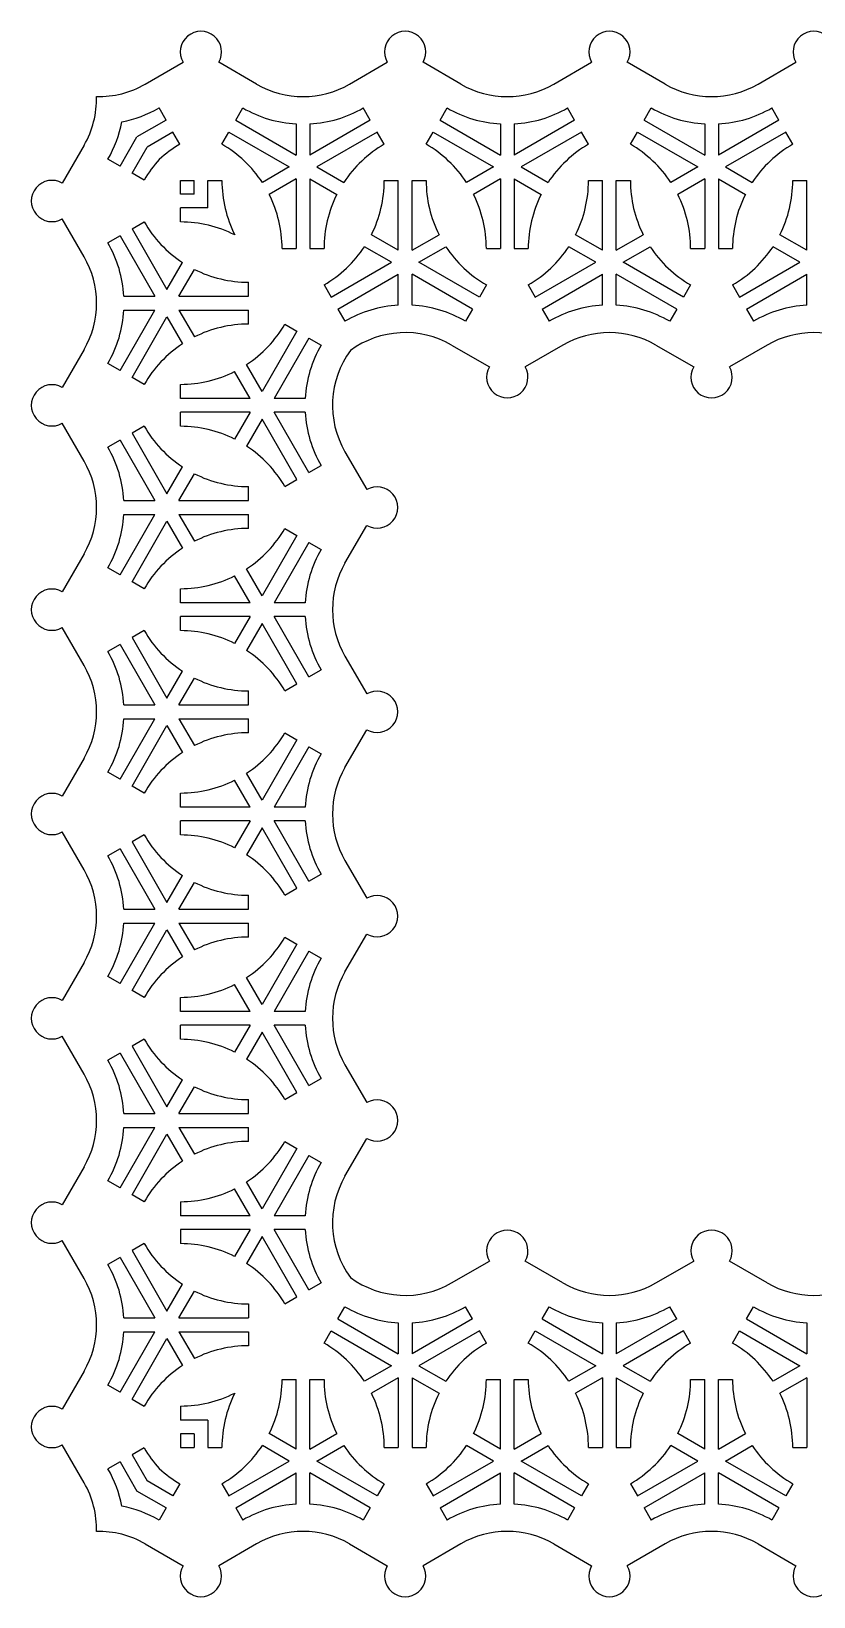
# Model space of a CAD drawing. Extents: x -115 to 365, y -50 to 177.
# Drawn here: x -114.9 to -1.2, y -49.9 to 177.4 of the extents above; entities that cross this region are included whole.
import ezdxf

# ---------------------------------------------------------------- set-up
doc = ezdxf.new("R2010")
doc.units = 0
doc.layers.get('0').update_dxf_attribs({"linetype": 'CONTINUOUS'})

msp = doc.modelspace()

# ---------------------------------------------------------------- linework, layer by layer
for p, q in [((-98.30349, 169.772779), (-92.816862, 172.940485)), ((-82.134082, 169.772779), (-87.62071, 172.940485)), ((-68.632256, 169.772779), (-63.145628, 172.940485)), ((-52.462848, 169.772779), (-57.949476, 172.940485)), ((-38.961022, 169.772779), (-33.474394, 172.940485)), ((-22.791614, 169.772779), (-28.278242, 172.940485)), ((-9.289788, 169.772779), (-3.80316, 172.940485)), ((-95.282314, 164.539948), (-96.30349, 166.308677)), ((-85.155258, 164.539948), (-84.134082, 166.308677)), ((-65.61108, 164.539948), (-66.632256, 166.308677)), ((-55.484024, 164.539948), (-54.462848, 166.308677)), ((-35.939846, 164.539948), (-36.961022, 166.308677)), ((-25.81279, 164.539948), (-24.791614, 166.308677)), ((-6.268612, 164.539948), (-7.289788, 166.308677)), ((-95.282314, 164.539948), (-99.51541, 162.095969)), ((-85.155258, 164.539948), (-76.383169, 159.47538)), ((-76.383169, 163.992469), (-76.383169, 159.47538)), ((-65.61108, 164.539948), (-74.383169, 159.47538)), ((-74.383169, 163.992469), (-74.383169, 159.47538)), ((-55.484024, 164.539948), (-46.711935, 159.47538)), ((-46.711935, 163.992469), (-46.711935, 159.47538)), ((-35.939846, 164.539948), (-44.711935, 159.47538)), ((-44.711935, 163.992469), (-44.711935, 159.47538)), ((-25.81279, 164.539948), (-17.040701, 159.47538)), ((-17.040701, 163.992469), (-17.040701, 159.47538)), ((-6.268612, 164.539948), (-15.040701, 159.47538)), ((-15.040701, 163.992469), (-15.040701, 159.47538)), ((-101.959389, 157.862874), (-99.51541, 162.095969)), ((-94.282314, 162.807898), (-98.051308, 160.631868)), ((-93.261138, 161.039169), (-94.282314, 162.807898)), ((-87.176434, 161.039169), (-86.155258, 162.807898)), ((-86.155258, 162.807898), (-77.383169, 157.74333)), ((-64.61108, 162.807898), (-73.383169, 157.74333)), ((-63.589904, 161.039169), (-64.61108, 162.807898)), ((-57.5052, 161.039169), (-56.484024, 162.807898)), ((-56.484024, 162.807898), (-47.711935, 157.74333)), ((-34.939846, 162.807898), (-43.711935, 157.74333)), ((-33.91867, 161.039169), (-34.939846, 162.807898)), ((-27.833966, 161.039169), (-26.81279, 162.807898)), ((-26.81279, 162.807898), (-18.040701, 157.74333)), ((-5.268612, 162.807898), (-14.040701, 157.74333)), ((-4.247436, 161.039169), (-5.268612, 162.807898)), ((-107.192219, 160.884049), (-110.359925, 155.397422)), ((-100.227338, 156.862874), (-98.051308, 160.631868)), ((-101.959389, 157.862874), (-103.728117, 158.884049)), ((-98.458609, 155.841698), (-100.227338, 156.862874)), ((-77.383169, 157.74333), (-81.295082, 155.484785)), ((-73.383169, 157.74333), (-69.471256, 155.484785)), ((-47.711935, 157.74333), (-51.623848, 155.484785)), ((-43.711935, 157.74333), (-39.800022, 155.484785)), ((-18.040701, 157.74333), (-21.952614, 155.484785)), ((-14.040701, 157.74333), (-10.128788, 155.484785)), ((-93.189101, 155.769661), (-91.218786, 155.769661)), ((-93.189101, 153.799346), (-93.189101, 155.769661)), ((-91.218786, 153.799346), (-91.218786, 155.769661)), ((-89.218786, 151.799346), (-89.218786, 155.769661)), ((-89.218786, 155.769661), (-87.176434, 155.769661)), ((-76.383169, 156.011279), (-80.295082, 153.752735)), ((-76.383169, 156.011279), (-76.383169, 145.882143)), ((-74.383169, 156.011279), (-74.383169, 145.882143)), ((-74.383169, 156.011279), (-70.471256, 153.752735)), ((-63.589904, 155.769661), (-61.547552, 155.769661)), ((-61.547552, 145.640525), (-61.547552, 155.769661)), ((-59.547552, 145.640525), (-59.547552, 155.769661)), ((-59.547552, 155.769661), (-57.5052, 155.769661)), ((-46.711935, 156.011279), (-50.623848, 153.752735)), ((-46.711935, 156.011279), (-46.711935, 145.882143)), ((-44.711935, 156.011279), (-40.800022, 153.752735)), ((-44.711935, 156.011279), (-44.711935, 145.882143)), ((-33.91867, 155.769661), (-31.876318, 155.769661)), ((-31.876318, 145.640525), (-31.876318, 155.769661)), ((-29.876318, 145.640525), (-29.876318, 155.769661)), ((-29.876318, 155.769661), (-27.833966, 155.769661)), ((-17.040701, 156.011279), (-20.952614, 153.752735)), ((-17.040701, 156.011279), (-17.040701, 145.882143)), ((-15.040701, 156.011279), (-15.040701, 145.882143)), ((-15.040701, 156.011279), (-11.128788, 153.752735)), ((-4.247436, 155.769661), (-2.205084, 155.769661)), ((-2.205084, 145.640525), (-2.205084, 155.769661)), ((-91.218786, 153.799346), (-93.189101, 153.799346)), ((-107.192219, 144.714642), (-110.359925, 150.201269)), ((-89.218786, 151.799346), (-93.189101, 151.799346)), ((-93.189101, 149.756994), (-93.189101, 151.799346)), ((-100.227338, 148.735818), (-98.458609, 149.756994)), ((-100.227338, 148.735818), (-95.16277, 139.963729)), ((-61.547552, 145.640525), (-65.459465, 147.899069)), ((-59.547552, 145.640525), (-55.635639, 147.899069)), ((-31.876318, 145.640525), (-35.788231, 147.899069)), ((-29.876318, 145.640525), (-25.964405, 147.899069)), ((-2.205084, 145.640525), (-6.116997, 147.899069)), ((-101.959389, 147.735818), (-103.728117, 146.714642)), ((-101.959389, 147.735818), (-96.894821, 138.963729)), ((-78.425521, 145.882143), (-76.383169, 145.882143)), ((-74.383169, 145.882143), (-72.340817, 145.882143)), ((-62.547552, 143.908474), (-66.459465, 146.167018)), ((-58.547552, 143.908474), (-54.635639, 146.167018)), ((-48.754287, 145.882143), (-46.711935, 145.882143)), ((-44.711935, 145.882143), (-42.669583, 145.882143)), ((-32.876318, 143.908474), (-36.788231, 146.167018)), ((-28.876318, 143.908474), (-24.964405, 146.167018)), ((-19.083053, 145.882143), (-17.040701, 145.882143)), ((-15.040701, 145.882143), (-12.998349, 145.882143)), ((-3.205084, 143.908474), (-7.116997, 146.167018)), ((-95.16277, 139.963729), (-92.904226, 143.875642)), ((-71.319641, 138.843906), (-62.547552, 143.908474)), ((-49.775463, 138.843906), (-58.547552, 143.908474)), ((-41.648407, 138.843906), (-32.876318, 143.908474)), ((-20.104229, 138.843906), (-28.876318, 143.908474)), ((-11.977173, 138.843906), (-3.205084, 143.908474)), ((-93.430719, 138.963729), (-91.172175, 142.875642)), ((-83.301583, 138.963729), (-83.301583, 141.006081)), ((-70.319641, 137.111855), (-61.547552, 142.176423)), ((-61.547552, 137.659335), (-61.547552, 142.176423)), ((-50.775463, 137.111855), (-59.547552, 142.176423)), ((-59.547552, 137.659335), (-59.547552, 142.176423)), ((-40.648407, 137.111855), (-31.876318, 142.176423)), ((-31.876318, 137.659335), (-31.876318, 142.176423)), ((-29.876318, 137.659335), (-29.876318, 142.176423)), ((-21.104229, 137.111855), (-29.876318, 142.176423)), ((-10.977173, 137.111855), (-2.205084, 142.176423)), ((-2.205084, 137.659335), (-2.205084, 142.176423)), ((-101.411909, 138.963729), (-96.894821, 138.963729)), ((-93.430719, 138.963729), (-83.301583, 138.963729)), ((-72.340817, 140.612635), (-71.319641, 138.843906)), ((-48.754287, 140.612635), (-49.775463, 138.843906)), ((-42.669583, 140.612635), (-41.648407, 138.843906)), ((-19.083053, 140.612635), (-20.104229, 138.843906)), ((-12.998349, 140.612635), (-11.977173, 138.843906)), ((-101.959389, 128.191639), (-96.894821, 136.963729)), ((-101.411909, 136.963729), (-96.894821, 136.963729)), ((-93.430719, 136.963729), (-83.301583, 136.963729)), ((-93.430719, 136.963729), (-91.172175, 133.051815)), ((-83.301583, 134.921377), (-83.301583, 136.963729)), ((-70.319641, 137.111855), (-69.298465, 135.343126)), ((-50.775463, 137.111855), (-51.796639, 135.343126)), ((-40.648407, 137.111855), (-39.627231, 135.343126)), ((-21.104229, 137.111855), (-22.125405, 135.343126)), ((-10.977173, 137.111855), (-9.955997, 135.343126)), ((-100.227338, 127.191639), (-95.16277, 135.963729)), ((-95.16277, 135.963729), (-92.904226, 132.051815)), ((-78.032075, 134.921377), (-76.263346, 133.900201)), ((-76.263346, 133.900201), (-81.327914, 125.128112)), ((-74.531295, 132.900201), (-79.595863, 124.128112)), ((-74.531295, 132.900201), (-72.762567, 131.879025)), ((-53.796639, 131.879025), (-48.310011, 128.711319)), ((-37.627231, 131.879025), (-43.113859, 128.711319)), ((-24.125405, 131.879025), (-18.638777, 128.711319)), ((-7.955997, 131.879025), (-13.442625, 128.711319)), ((-107.192219, 131.212815), (-110.359925, 125.726188)), ((-101.959389, 128.191639), (-103.728117, 129.212815)), ((-83.059965, 124.128112), (-85.318509, 128.040025)), ((-81.327914, 125.128112), (-83.586458, 129.040025)), ((-98.458609, 126.170464), (-100.227338, 127.191639)), ((-93.189101, 124.128112), (-93.189101, 126.170464)), ((-83.059965, 124.128112), (-93.189101, 124.128112)), ((-75.078775, 124.128112), (-79.595863, 124.128112)), ((-107.192219, 115.043408), (-110.359925, 120.530035)), ((-83.059965, 122.128112), (-93.189101, 122.128112)), ((-93.189101, 120.08576), (-93.189101, 122.128112)), ((-83.059965, 122.128112), (-85.318509, 118.216198)), ((-81.327914, 121.128112), (-83.586458, 117.216198)), ((-76.263346, 112.356022), (-81.327914, 121.128112)), ((-74.531295, 113.356022), (-79.595863, 122.128112)), ((-75.078775, 122.128112), (-79.595863, 122.128112)), ((-98.458609, 120.08576), (-100.227338, 119.064584)), ((-100.227338, 119.064584), (-95.16277, 110.292495)), ((-101.959389, 118.064584), (-103.728117, 117.043408)), ((-101.959389, 118.064584), (-96.894821, 109.292495)), ((-69.298465, 116.377198), (-66.130759, 110.890571)), ((-95.16277, 110.292495), (-92.904226, 114.204408)), ((-74.531295, 113.356022), (-72.762567, 114.377198)), ((-93.430719, 109.292495), (-91.172175, 113.204408)), ((-78.032075, 111.334846), (-76.263346, 112.356022)), ((-101.411909, 109.292495), (-96.894821, 109.292495)), ((-93.430719, 109.292495), (-83.301583, 109.292495)), ((-83.301583, 109.292495), (-83.301583, 111.334846)), ((-101.959389, 98.520405), (-96.894821, 107.292495)), ((-101.411909, 107.292495), (-96.894821, 107.292495)), ((-93.430719, 107.292495), (-83.301583, 107.292495)), ((-93.430719, 107.292495), (-91.172175, 103.380581)), ((-83.301583, 105.250143), (-83.301583, 107.292495)), ((-100.227338, 97.520405), (-95.16277, 106.292495)), ((-95.16277, 106.292495), (-92.904226, 102.380581)), ((-78.032075, 105.250143), (-76.263346, 104.228967)), ((-69.298465, 100.207791), (-66.130759, 105.694418)), ((-76.263346, 104.228967), (-81.327914, 95.456878)), ((-74.531295, 103.228967), (-79.595863, 94.456878)), ((-74.531295, 103.228967), (-72.762567, 102.207791)), ((-107.192219, 101.541581), (-110.359925, 96.054954)), ((-101.959389, 98.520405), (-103.728117, 99.541581)), ((-83.059965, 94.456878), (-85.318509, 98.368791)), ((-81.327914, 95.456878), (-83.586458, 99.368791)), ((-98.458609, 96.499229), (-100.227338, 97.520405)), ((-93.189101, 94.456878), (-93.189101, 96.499229)), ((-83.059965, 94.456878), (-93.189101, 94.456878)), ((-75.078775, 94.456878), (-79.595863, 94.456878)), ((-83.059965, 92.456878), (-93.189101, 92.456878)), ((-93.189101, 90.414526), (-93.189101, 92.456878)), ((-83.059965, 92.456878), (-85.318509, 88.544964)), ((-81.327914, 91.456878), (-83.586458, 87.544964)), ((-76.263346, 82.684788), (-81.327914, 91.456878)), ((-74.531295, 83.684788), (-79.595863, 92.456878)), ((-75.078775, 92.456878), (-79.595863, 92.456878)), ((-107.192219, 85.372174), (-110.359925, 90.858801)), ((-98.458609, 90.414526), (-100.227338, 89.39335)), ((-100.227338, 89.39335), (-95.16277, 80.621261)), ((-101.959389, 88.39335), (-103.728117, 87.372174)), ((-101.959389, 88.39335), (-96.894821, 79.621261)), ((-69.298465, 86.705964), (-66.130759, 81.219337)), ((-95.16277, 80.621261), (-92.904226, 84.533174)), ((-74.531295, 83.684788), (-72.762567, 84.705964)), ((-93.430719, 79.621261), (-91.172175, 83.533174)), ((-78.032075, 81.663612), (-76.263346, 82.684788)), ((-101.411909, 79.621261), (-96.894821, 79.621261)), ((-93.430719, 79.621261), (-83.301583, 79.621261)), ((-83.301583, 79.621261), (-83.301583, 81.663612)), ((-101.959389, 68.849171), (-96.894821, 77.621261)), ((-101.411909, 77.621261), (-96.894821, 77.621261)), ((-93.430719, 77.621261), (-83.301583, 77.621261)), ((-93.430719, 77.621261), (-91.172175, 73.709347)), ((-83.301583, 75.578909), (-83.301583, 77.621261)), ((-100.227338, 67.849171), (-95.16277, 76.621261)), ((-95.16277, 76.621261), (-92.904226, 72.709347)), ((-78.032075, 75.578909), (-76.263346, 74.557733)), ((-69.298465, 70.536557), (-66.130759, 76.023184)), ((-76.263346, 74.557733), (-81.327914, 65.785644)), ((-74.531295, 73.557733), (-79.595863, 64.785644)), ((-74.531295, 73.557733), (-72.762567, 72.536557)), ((-107.192219, 71.870347), (-110.359925, 66.38372)), ((-101.959389, 68.849171), (-103.728117, 69.870347)), ((-83.059965, 64.785644), (-85.318509, 68.697557)), ((-81.327914, 65.785644), (-83.586458, 69.697557)), ((-98.458609, 66.827995), (-100.227338, 67.849171)), ((-93.189101, 64.785644), (-93.189101, 66.827995)), ((-83.059965, 64.785644), (-93.189101, 64.785644)), ((-75.078775, 64.785644), (-79.595863, 64.785644)), ((-83.059965, 62.785644), (-93.189101, 62.785644)), ((-93.189101, 60.743292), (-93.189101, 62.785644)), ((-83.059965, 62.785644), (-85.318509, 58.87373)), ((-81.327914, 61.785644), (-83.586458, 57.87373)), ((-76.263346, 53.013554), (-81.327914, 61.785644)), ((-74.531295, 54.013554), (-79.595863, 62.785644)), ((-75.078775, 62.785644), (-79.595863, 62.785644)), ((-107.192219, 55.70094), (-110.359925, 61.187567)), ((-98.458609, 60.743292), (-100.227338, 59.722116)), ((-100.227338, 59.722116), (-95.16277, 50.950026)), ((-101.959389, 58.722116), (-103.728117, 57.70094)), ((-101.959389, 58.722116), (-96.894821, 49.950026)), ((-69.298465, 57.03473), (-66.130759, 51.548103)), ((-95.16277, 50.950026), (-92.904226, 54.86194)), ((-74.531295, 54.013554), (-72.762567, 55.03473)), ((-93.430719, 49.950026), (-91.172175, 53.86194)), ((-78.032075, 51.992378), (-76.263346, 53.013554)), ((-83.301583, 49.950026), (-83.301583, 51.992378)), ((-101.959389, 39.177937), (-96.894821, 47.950026)), ((-101.411909, 49.950026), (-96.894821, 49.950026)), ((-101.411909, 47.950026), (-96.894821, 47.950026)), ((-93.430719, 49.950026), (-83.301583, 49.950026)), ((-93.430719, 47.950026), (-83.301583, 47.950026)), ((-93.430719, 47.950026), (-91.172175, 44.038113)), ((-83.301583, 45.907675), (-83.301583, 47.950026)), ((-100.227338, 38.177937), (-95.16277, 46.950026)), ((-95.16277, 46.950026), (-92.904226, 43.038113)), ((-78.032075, 45.907675), (-76.263346, 44.886499)), ((-69.298465, 40.865323), (-66.130759, 46.35195)), ((-76.263346, 44.886499), (-81.327914, 36.114409)), ((-74.531295, 43.886499), (-79.595863, 35.114409)), ((-74.531295, 43.886499), (-72.762567, 42.865323)), ((-107.192219, 42.199113), (-110.359925, 36.712486)), ((-101.959389, 39.177937), (-103.728117, 40.199113)), ((-83.059965, 35.114409), (-85.318509, 39.026323)), ((-81.327914, 36.114409), (-83.586458, 40.026323)), ((-98.458609, 37.156761), (-100.227338, 38.177937)), ((-93.189101, 35.114409), (-93.189101, 37.156761)), ((-83.059965, 35.114409), (-93.189101, 35.114409)), ((-75.078775, 35.114409), (-79.595863, 35.114409)), ((-83.059965, 33.114409), (-93.189101, 33.114409)), ((-93.189101, 31.072058), (-93.189101, 33.114409)), ((-83.059965, 33.114409), (-85.318509, 29.202496)), ((-81.327914, 32.114409), (-83.586458, 28.202496)), ((-76.263346, 23.34232), (-81.327914, 32.114409)), ((-74.531295, 24.34232), (-79.595863, 33.114409)), ((-75.078775, 33.114409), (-79.595863, 33.114409)), ((-107.192219, 26.029706), (-110.359925, 31.516333)), ((-98.458609, 31.072058), (-100.227338, 30.050882)), ((-100.227338, 30.050882), (-95.16277, 21.278792)), ((-101.959389, 29.050882), (-103.728117, 28.029706)), ((-101.959389, 29.050882), (-96.894821, 20.278792)), ((-69.298465, 27.363496), (-66.130759, 21.876869)), ((-95.16277, 21.278792), (-92.904226, 25.190706)), ((-74.531295, 24.34232), (-72.762567, 25.363496)), ((-93.430719, 20.278792), (-91.172175, 24.190706)), ((-78.032075, 22.321144), (-76.263346, 23.34232)), ((-83.301583, 20.278792), (-83.301583, 22.321144)), ((-101.959389, 9.506703), (-96.894821, 18.278792)), ((-101.411909, 20.278792), (-96.894821, 20.278792)), ((-101.411909, 18.278792), (-96.894821, 18.278792)), ((-93.430719, 20.278792), (-83.301583, 20.278792)), ((-93.430719, 18.278792), (-83.301583, 18.278792)), ((-93.430719, 18.278792), (-91.172175, 14.366879)), ((-83.301583, 16.236441), (-83.301583, 18.278792)), ((-100.227338, 8.506703), (-95.16277, 17.278792)), ((-95.16277, 17.278792), (-92.904226, 13.366879)), ((-78.032075, 16.236441), (-76.263346, 15.215265)), ((-69.298465, 11.194089), (-66.130759, 16.680716)), ((-76.263346, 15.215265), (-81.327914, 6.443175)), ((-74.531295, 14.215265), (-79.595863, 5.443175)), ((-74.531295, 14.215265), (-72.762567, 13.194089)), ((-107.192219, 12.527879), (-110.359925, 7.041252)), ((-101.959389, 9.506703), (-103.728117, 10.527879)), ((-83.059965, 5.443175), (-85.318509, 9.355089)), ((-81.327914, 6.443175), (-83.586458, 10.355089)), ((-98.458609, 7.485527), (-100.227338, 8.506703)), ((-93.189101, 7.485527), (-93.189101, 5.443175)), ((-83.059965, 5.443175), (-93.189101, 5.443175)), ((-75.078775, 5.443175), (-79.595863, 5.443175)), ((-83.059965, 3.443175), (-93.189101, 3.443175)), ((-93.189101, 3.443175), (-93.189101, 1.400824)), ((-83.059965, 3.443175), (-85.318509, -0.468738)), ((-81.327914, 2.443175), (-83.586458, -1.468738)), ((-76.263346, -6.328914), (-81.327914, 2.443175)), ((-74.531295, -5.328914), (-79.595863, 3.443175)), ((-75.078775, 3.443175), (-79.595863, 3.443175)), ((-107.192219, -3.641528), (-110.359925, 1.845099)), ((-98.458609, 1.400824), (-100.227338, 0.379648)), ((-100.227338, 0.379648), (-95.16277, -8.392442)), ((-101.959389, -0.620352), (-103.728117, -1.641528)), ((-101.959389, -0.620352), (-96.894821, -9.392442)), ((-53.796639, -4.307738), (-48.310011, -1.140032)), ((-37.627231, -4.307738), (-43.113859, -1.140032)), ((-24.125405, -4.307738), (-18.638777, -1.140032)), ((-7.955997, -4.307738), (-13.442625, -1.140032)), ((-95.16277, -8.392442), (-92.904226, -4.480528)), ((-74.531295, -5.328914), (-72.762567, -4.307738)), ((-93.430719, -9.392442), (-91.172175, -5.480528)), ((-78.032075, -7.35009), (-76.263346, -6.328914)), ((-83.301583, -7.35009), (-83.301583, -9.392442)), ((-70.319641, -9.540568), (-69.298465, -7.771839)), ((-50.775463, -9.540568), (-51.796639, -7.771839)), ((-40.648407, -9.540568), (-39.627231, -7.771839)), ((-21.104229, -9.540568), (-22.125405, -7.771839)), ((-10.977173, -9.540568), (-9.955997, -7.771839)), ((-101.411909, -9.392442), (-96.894821, -9.392442)), ((-93.430719, -9.392442), (-83.301583, -9.392442)), ((-72.340817, -13.041348), (-71.319641, -11.272619)), ((-71.319641, -11.272619), (-62.547552, -16.337187)), ((-70.319641, -9.540568), (-61.547552, -14.605136)), ((-61.547552, -10.088048), (-61.547552, -14.605136)), ((-50.775463, -9.540568), (-59.547552, -14.605136)), ((-59.547552, -10.088048), (-59.547552, -14.605136)), ((-49.775463, -11.272619), (-58.547552, -16.337187)), ((-48.754287, -13.041348), (-49.775463, -11.272619)), ((-42.669583, -13.041348), (-41.648407, -11.272619)), ((-41.648407, -11.272619), (-32.876318, -16.337187)), ((-40.648407, -9.540568), (-31.876318, -14.605136)), ((-31.876318, -10.088048), (-31.876318, -14.605136)), ((-21.104229, -9.540568), (-29.876318, -14.605136)), ((-29.876318, -10.088048), (-29.876318, -14.605136)), ((-20.104229, -11.272619), (-28.876318, -16.337187)), ((-19.083053, -13.041348), (-20.104229, -11.272619)), ((-12.998349, -13.041348), (-11.977173, -11.272619)), ((-11.977173, -11.272619), (-3.205084, -16.337187)), ((-10.977173, -9.540568), (-2.205084, -14.605136)), ((-2.205084, -10.088048), (-2.205084, -14.605136)), ((-101.959389, -20.164531), (-96.894821, -11.392442)), ((-101.411909, -11.392442), (-96.894821, -11.392442)), ((-100.227338, -21.164531), (-95.16277, -12.392442)), ((-95.16277, -12.392442), (-92.904226, -16.304355)), ((-93.430719, -11.392442), (-83.301583, -11.392442)), ((-93.430719, -11.392442), (-91.172175, -15.304355)), ((-83.301583, -11.392442), (-83.301583, -13.434794)), ((-107.192219, -17.143355), (-110.359925, -22.629982)), ((-62.547552, -16.337187), (-66.459465, -18.595731)), ((-61.547552, -18.069238), (-65.459465, -20.327782)), ((-61.547552, -18.069238), (-61.547552, -28.198374)), ((-59.547552, -18.069238), (-59.547552, -28.198374)), ((-59.547552, -18.069238), (-55.635639, -20.327782)), ((-58.547552, -16.337187), (-54.635639, -18.595731)), ((-32.876318, -16.337187), (-36.788231, -18.595731)), ((-31.876318, -18.069238), (-35.788231, -20.327782)), ((-31.876318, -18.069238), (-31.876318, -28.198374)), ((-29.876318, -18.069238), (-29.876318, -28.198374)), ((-29.876318, -18.069238), (-25.964405, -20.327782)), ((-28.876318, -16.337187), (-24.964405, -18.595731)), ((-3.205084, -16.337187), (-7.116997, -18.595731)), ((-2.205084, -18.069238), (-6.116997, -20.327782)), ((-2.205084, -18.069238), (-2.205084, -28.198374)), ((-101.959389, -20.164531), (-103.728117, -19.143355)), ((-78.425521, -18.310856), (-76.383169, -18.310856)), ((-76.383169, -28.439992), (-76.383169, -18.310856)), ((-74.383169, -28.439992), (-74.383169, -18.310856)), ((-74.383169, -18.310856), (-72.340817, -18.310856)), ((-48.754287, -18.310856), (-46.711935, -18.310856)), ((-46.711935, -28.439992), (-46.711935, -18.310856)), ((-44.711935, -28.439992), (-44.711935, -18.310856)), ((-44.711935, -18.310856), (-42.669583, -18.310856)), ((-19.083053, -18.310856), (-17.040701, -18.310856)), ((-17.040701, -28.439992), (-17.040701, -18.310856)), ((-15.040701, -28.439992), (-15.040701, -18.310856)), ((-15.040701, -18.310856), (-12.998349, -18.310856)), ((-100.227338, -21.164531), (-98.458609, -22.185707)), ((-93.189101, -22.185707), (-93.189101, -24.228059)), ((-89.218786, -24.228059), (-93.189101, -24.228059)), ((-89.218786, -24.228059), (-89.218786, -28.198374)), ((-93.189101, -26.228059), (-93.189101, -28.198374)), ((-91.218786, -26.228059), (-93.189101, -26.228059)), ((-91.218786, -26.228059), (-91.218786, -28.198374)), ((-76.383169, -28.439992), (-80.295082, -26.181448)), ((-74.383169, -28.439992), (-70.471256, -26.181448)), ((-46.711935, -28.439992), (-50.623848, -26.181448)), ((-44.711935, -28.439992), (-40.800022, -26.181448)), ((-17.040701, -28.439992), (-20.952614, -26.181448)), ((-15.040701, -28.439992), (-11.128788, -26.181448)), ((-107.192219, -33.312762), (-110.359925, -27.826135)), ((-98.458609, -28.270411), (-100.227338, -29.291586)), ((-100.227338, -29.291586), (-98.051308, -33.060581)), ((-93.189101, -28.198374), (-91.218786, -28.198374)), ((-89.218786, -28.198374), (-87.176434, -28.198374)), ((-77.383169, -30.172042), (-81.295082, -27.913498)), ((-73.383169, -30.172042), (-69.471256, -27.913498)), ((-63.589904, -28.198374), (-61.547552, -28.198374)), ((-59.547552, -28.198374), (-57.5052, -28.198374)), ((-47.711935, -30.172042), (-51.623848, -27.913498)), ((-43.711935, -30.172042), (-39.800022, -27.913498)), ((-33.91867, -28.198374), (-31.876318, -28.198374)), ((-29.876318, -28.198374), (-27.833966, -28.198374)), ((-18.040701, -30.172042), (-21.952614, -27.913498)), ((-14.040701, -30.172042), (-10.128788, -27.913498)), ((-4.247436, -28.198374), (-2.205084, -28.198374)), ((-101.959389, -30.291586), (-103.728117, -31.312762)), ((-101.959389, -30.291586), (-99.51541, -34.524682)), ((-86.155258, -35.236611), (-77.383169, -30.172042)), ((-64.61108, -35.236611), (-73.383169, -30.172042)), ((-56.484024, -35.236611), (-47.711935, -30.172042)), ((-34.939846, -35.236611), (-43.711935, -30.172042)), ((-26.81279, -35.236611), (-18.040701, -30.172042)), ((-5.268612, -35.236611), (-14.040701, -30.172042)), ((-94.282314, -35.236611), (-98.051308, -33.060581)), ((-93.261138, -33.467882), (-94.282314, -35.236611)), ((-87.176434, -33.467882), (-86.155258, -35.236611)), ((-85.155258, -36.968661), (-76.383169, -31.904093)), ((-76.383169, -36.421182), (-76.383169, -31.904093)), ((-65.61108, -36.968661), (-74.383169, -31.904093)), ((-74.383169, -36.421182), (-74.383169, -31.904093)), ((-63.589904, -33.467882), (-64.61108, -35.236611)), ((-57.5052, -33.467882), (-56.484024, -35.236611)), ((-55.484024, -36.968661), (-46.711935, -31.904093)), ((-46.711935, -36.421182), (-46.711935, -31.904093)), ((-44.711935, -36.421182), (-44.711935, -31.904093)), ((-35.939846, -36.968661), (-44.711935, -31.904093)), ((-33.91867, -33.467882), (-34.939846, -35.236611)), ((-27.833966, -33.467882), (-26.81279, -35.236611)), ((-25.81279, -36.968661), (-17.040701, -31.904093)), ((-17.040701, -36.421182), (-17.040701, -31.904093)), ((-15.040701, -36.421182), (-15.040701, -31.904093)), ((-6.268612, -36.968661), (-15.040701, -31.904093)), ((-4.247436, -33.467882), (-5.268612, -35.236611)), ((-95.282314, -36.968661), (-99.51541, -34.524682)), ((-95.282314, -36.968661), (-96.30349, -38.73739)), ((-85.155258, -36.968661), (-84.134082, -38.73739)), ((-65.61108, -36.968661), (-66.632256, -38.73739)), ((-55.484024, -36.968661), (-54.462848, -38.73739)), ((-35.939846, -36.968661), (-36.961022, -38.73739)), ((-25.81279, -36.968661), (-24.791614, -38.73739)), ((-6.268612, -36.968661), (-7.289788, -38.73739)), ((-98.30349, -42.201492), (-92.816862, -45.369197)), ((-82.134082, -42.201492), (-87.62071, -45.369197)), ((-68.632256, -42.201492), (-63.145628, -45.369197)), ((-52.462848, -42.201492), (-57.949476, -45.369197)), ((-38.961022, -42.201492), (-33.474394, -45.369197)), ((-22.791614, -42.201492), (-28.278242, -45.369197)), ((-9.289788, -42.201492), (-3.80316, -45.369197))]:
    msp.add_line(p, q)
for centre, radius, start, end in [((-90.218786, 174.440485), 3, 330, 210), ((-60.547552, 174.440485), 3, 330, 210), ((-30.876318, 174.440485), 3, 330, 210), ((-1.205084, 174.440485), 3, 330, 210), ((-105.054403, 181.465703), 13.501827, 268.58666, 300), ((-75.383169, 181.465703), 13.501827, 240, 300), ((-45.711935, 181.465703), 13.501827, 240, 300), ((-16.040701, 181.465703), 13.501827, 240, 300), ((-118.885144, 167.634963), 13.501827, 330, 1.41334), ((-105.054403, 181.465703), 17.501827, 281.027979, 300), ((-75.383169, 181.465703), 17.501827, 240, 266.724513), ((-75.383169, 181.465703), 17.501827, 273.275487, 300), ((-45.711935, 181.465703), 17.501827, 240, 266.724513), ((-45.711935, 181.465703), 17.501827, 273.275487, 300), ((-16.040701, 181.465703), 17.501827, 240, 266.724513), ((-16.040701, 181.465703), 17.501827, 273.275487, 300), ((-118.885144, 167.634963), 17.501827, 330, 348.972021), ((-84.510225, 145.882143), 17.501827, 120, 132.201054), ((-95.927347, 145.882143), 17.501827, 33.275487, 60), ((-54.838991, 145.882143), 17.501827, 120, 146.724513), ((-66.256113, 145.882143), 17.501827, 33.275487, 60), ((-25.167757, 145.882143), 17.501827, 120, 146.724513), ((-36.584879, 145.882143), 17.501827, 33.275487, 60), ((4.503478, 145.882143), 17.501827, 120, 146.724513), ((-83.301583, 147.090784), 17.501827, 137.798946, 150), ((-111.859925, 152.799346), 3, 60, 300), ((-69.674608, 155.769661), 17.501827, 180, 206.810609), ((-81.09173, 155.769661), 17.501827, 333.275487, 0), ((-40.003374, 155.769661), 17.501827, 180, 206.724513), ((-51.420496, 155.769661), 17.501827, 333.275487, 0), ((-10.332139, 155.769661), 17.501827, 180, 206.724513), ((-21.749262, 155.769661), 17.501827, 333.275487, 0), ((-95.927347, 145.882143), 17.501827, 360, 26.724513), ((-54.838991, 145.882143), 17.501827, 153.275487, 180), ((-66.256113, 145.882143), 17.501827, 360, 26.724513), ((-25.167757, 145.882143), 17.501827, 153.275487, 180), ((-36.584879, 145.882143), 17.501827, 360, 26.724513), ((4.503478, 145.882143), 17.501827, 153.275487, 180), ((-83.301583, 158.507907), 17.501827, 210, 236.724513), ((-93.189101, 132.255167), 17.501827, 63.189391, 90), ((-118.885144, 137.963729), 17.501827, 3.275487, 30), ((-81.09173, 155.769661), 17.501827, 300, 326.724513), ((-40.003374, 155.769661), 17.501827, 213.275487, 240), ((-51.420496, 155.769661), 17.501827, 300, 326.724513), ((-10.332139, 155.769661), 17.501827, 213.275487, 240), ((-21.749262, 155.769661), 17.501827, 300, 326.724513), ((-118.885144, 137.963729), 13.501827, 330, 30), ((-83.301583, 158.507907), 17.501827, 243.275487, 270), ((-118.885144, 137.963729), 17.501827, 330, 356.724513), ((-60.547552, 120.1861), 17.501827, 93.275487, 120), ((-60.547552, 120.1861), 17.501827, 60, 86.724513), ((-30.876318, 120.1861), 17.501827, 93.275487, 120), ((-30.876318, 120.1861), 17.501827, 60, 86.724513), ((-1.205084, 120.1861), 17.501827, 93.275487, 120), ((-83.301583, 117.41955), 17.501827, 90, 116.724513), ((-93.189101, 143.67229), 17.501827, 303.275487, 330), ((-83.301583, 117.41955), 17.501827, 123.275487, 150), ((-57.60554, 123.128112), 17.501827, 150, 176.724513), ((-60.547552, 120.1861), 13.501827, 60, 126.136751), ((-30.876318, 120.1861), 13.501827, 60, 120), ((-1.205084, 120.1861), 13.501827, 60, 120), ((-57.60554, 123.128112), 13.501827, 143.863249, 210), ((-93.189101, 143.67229), 17.501827, 270, 296.724513), ((-45.711935, 127.211319), 3, 150, 30), ((-16.040701, 127.211319), 3, 150, 30), ((-111.859925, 123.128112), 3, 60, 300), ((-57.60554, 123.128112), 17.501827, 183.275487, 210), ((-83.301583, 128.836673), 17.501827, 210, 236.724513), ((-93.189101, 102.583933), 17.501827, 63.275487, 90), ((-118.885144, 108.292495), 17.501827, 3.275487, 30), ((-93.189101, 102.583933), 17.501827, 30, 56.724513), ((-118.885144, 108.292495), 13.501827, 330, 30), ((-83.301583, 128.836673), 17.501827, 243.275487, 270), ((-64.630759, 108.292495), 3, 240, 120), ((-118.885144, 108.292495), 17.501827, 330, 356.724513), ((-83.301583, 87.748316), 17.501827, 90, 116.724513), ((-93.189101, 114.001056), 17.501827, 303.275487, 330), ((-83.301583, 87.748316), 17.501827, 123.275487, 150), ((-57.60554, 93.456878), 17.501827, 150, 176.724513), ((-57.60554, 93.456878), 13.501827, 150, 210), ((-93.189101, 114.001056), 17.501827, 270, 296.724513), ((-111.859925, 93.456878), 3, 60, 300), ((-57.60554, 93.456878), 17.501827, 183.275487, 210), ((-83.301583, 99.165439), 17.501827, 210, 236.724513), ((-93.189101, 72.912699), 17.501827, 63.275487, 90), ((-118.885144, 78.621261), 17.501827, 3.275487, 30), ((-93.189101, 72.912699), 17.501827, 30, 56.724513), ((-118.885144, 78.621261), 13.501827, 330, 30), ((-83.301583, 99.165439), 17.501827, 243.275487, 270), ((-64.630759, 78.621261), 3, 240, 120), ((-118.885144, 78.621261), 17.501827, 330, 356.724513), ((-83.301583, 58.077082), 17.501827, 90, 116.724513), ((-93.189101, 84.329822), 17.501827, 303.275487, 330), ((-83.301583, 58.077082), 17.501827, 123.275487, 150), ((-57.60554, 63.785644), 17.501827, 150, 176.724513), ((-57.60554, 63.785644), 13.501827, 150, 210), ((-93.189101, 84.329822), 17.501827, 270, 296.724513), ((-111.859925, 63.785644), 3, 60, 300), ((-57.60554, 63.785644), 17.501827, 183.275487, 210), ((-83.301583, 69.494205), 17.501827, 210, 236.724513), ((-93.189101, 43.241465), 17.501827, 63.275487, 90), ((-118.885144, 48.950026), 17.501827, 3.275487, 30), ((-93.189101, 43.241465), 17.501827, 30, 56.724513), ((-118.885144, 48.950026), 13.501827, 330, 30), ((-83.301583, 69.494205), 17.501827, 243.275487, 270), ((-64.630759, 48.950026), 3, 240, 120), ((-118.885144, 48.950026), 17.501827, 330, 356.724513), ((-83.301583, 28.405848), 17.501827, 90, 116.724513), ((-93.189101, 54.658588), 17.501827, 303.275487, 330), ((-83.301583, 28.405848), 17.501827, 123.275487, 150), ((-57.60554, 34.114409), 17.501827, 150, 176.724513), ((-93.189101, 54.658588), 17.501827, 270, 296.724513), ((-57.60554, 34.114409), 13.501827, 150, 210), ((-111.859925, 34.114409), 3, 60, 300), ((-57.60554, 34.114409), 17.501827, 183.275487, 210), ((-83.301583, 39.822971), 17.501827, 210, 236.724513), ((-93.189101, 13.570231), 17.501827, 63.275487, 90), ((-118.885144, 19.278792), 17.501827, 3.275487, 30), ((-93.189101, 13.570231), 17.501827, 30, 56.724513), ((-118.885144, 19.278792), 13.501827, 330, 30), ((-83.301583, 39.822971), 17.501827, 243.275487, 270), ((-64.630759, 19.278792), 3, 240, 120), ((-118.885144, 19.278792), 17.501827, 330, 356.724513), ((-83.301583, -1.265386), 17.501827, 90, 116.724513), ((-93.189101, 24.987354), 17.501827, 303.275487, 330), ((-83.301583, -1.265386), 17.501827, 123.275487, 150), ((-57.60554, 4.443175), 17.501827, 150, 176.724513), ((-93.189101, 24.987354), 17.501827, 270, 296.724513), ((-57.60554, 4.443175), 13.501827, 150, 216.136751), ((-111.859925, 4.443175), 3, 60, 300), ((-57.60554, 4.443175), 17.501827, 183.275487, 210), ((-45.711935, 0.359968), 3, 330, 210), ((-16.040701, 0.359968), 3, 330, 210), ((-83.301583, 10.151737), 17.501827, 210, 236.724513), ((-93.189101, -16.101003), 17.501827, 63.275487, 90), ((-118.885144, -10.392442), 17.501827, 3.275487, 30), ((-93.189101, -16.101003), 17.501827, 30, 56.724513), ((-118.885144, -10.392442), 13.501827, 330, 30), ((-60.547552, 7.385187), 13.501827, 233.863249, 300), ((-30.876318, 7.385187), 13.501827, 240, 300), ((-1.205084, 7.385187), 13.501827, 240, 300), ((-83.301583, 10.151737), 17.501827, 243.275487, 270), ((-60.547552, 7.385187), 17.501827, 240, 266.724513), ((-60.547552, 7.385187), 17.501827, 273.275487, 300), ((-30.876318, 7.385187), 17.501827, 240, 266.724513), ((-30.876318, 7.385187), 17.501827, 273.275487, 300), ((-1.205084, 7.385187), 17.501827, 240, 266.724513), ((-118.885144, -10.392442), 17.501827, 330, 356.724513), ((-83.301583, -30.93662), 17.501827, 90, 116.724513), ((-81.09173, -28.198374), 17.501827, 33.275487, 60), ((-40.003374, -28.198374), 17.501827, 120, 146.724513), ((-51.420496, -28.198374), 17.501827, 33.275487, 60), ((-10.332139, -28.198374), 17.501827, 120, 146.724513), ((-21.749262, -28.198374), 17.501827, 33.275487, 60), ((-83.301583, -30.93662), 17.501827, 123.275487, 150), ((-93.189101, -4.68388), 17.501827, 270, 296.810609), ((-69.674608, -28.198374), 17.501827, 153.189391, 180), ((-95.927347, -18.310856), 17.501827, 333.275487, 0), ((-54.838991, -18.310856), 17.501827, 180, 206.724513), ((-81.09173, -28.198374), 17.501827, 360, 26.724513), ((-40.003374, -28.198374), 17.501827, 153.275487, 180), ((-66.256113, -18.310856), 17.501827, 333.275487, 0), ((-25.167757, -18.310856), 17.501827, 180, 206.724513), ((-51.420496, -28.198374), 17.501827, 360, 26.724513), ((-10.332139, -28.198374), 17.501827, 153.275487, 180), ((-36.584879, -18.310856), 17.501827, 333.275487, 0), ((4.503478, -18.310856), 17.501827, 180, 206.724513), ((-21.749262, -28.198374), 17.501827, 360, 26.724513), ((-111.859925, -25.228059), 3, 60, 300), ((-83.301583, -19.519497), 17.501827, 210, 222.201054), ((-95.927347, -18.310856), 17.501827, 300, 326.724513), ((-54.838991, -18.310856), 17.501827, 213.275487, 240), ((-66.256113, -18.310856), 17.501827, 300, 326.724513), ((-25.167757, -18.310856), 17.501827, 213.275487, 240), ((-36.584879, -18.310856), 17.501827, 300, 326.724513), ((4.503478, -18.310856), 17.501827, 213.275487, 240), ((-118.885144, -40.063676), 17.501827, 11.027979, 30), ((-84.510225, -18.310856), 17.501827, 227.798946, 240), ((-118.885144, -40.063676), 13.501827, 358.58666, 30), ((-105.054403, -53.894416), 17.501827, 60, 78.972021), ((-75.383169, -53.894416), 17.501827, 93.275487, 120), ((-75.383169, -53.894416), 17.501827, 60, 86.724513), ((-45.711935, -53.894416), 17.501827, 93.275487, 120), ((-45.711935, -53.894416), 17.501827, 60, 86.724513), ((-16.040701, -53.894416), 17.501827, 93.275487, 120), ((-16.040701, -53.894416), 17.501827, 60, 86.724513), ((-105.054403, -53.894416), 13.501827, 60, 91.41334), ((-75.383169, -53.894416), 13.501827, 60, 120), ((-45.711935, -53.894416), 13.501827, 60, 120), ((-16.040701, -53.894416), 13.501827, 60, 120), ((-90.218786, -46.869197), 3, 150, 30), ((-60.547552, -46.869197), 3, 150, 30), ((-30.876318, -46.869197), 3, 150, 30), ((-1.205084, -46.869197), 3, 150, 30)]:
    msp.add_arc(centre, radius, start, end)

doc.saveas('drawing.dxf')
